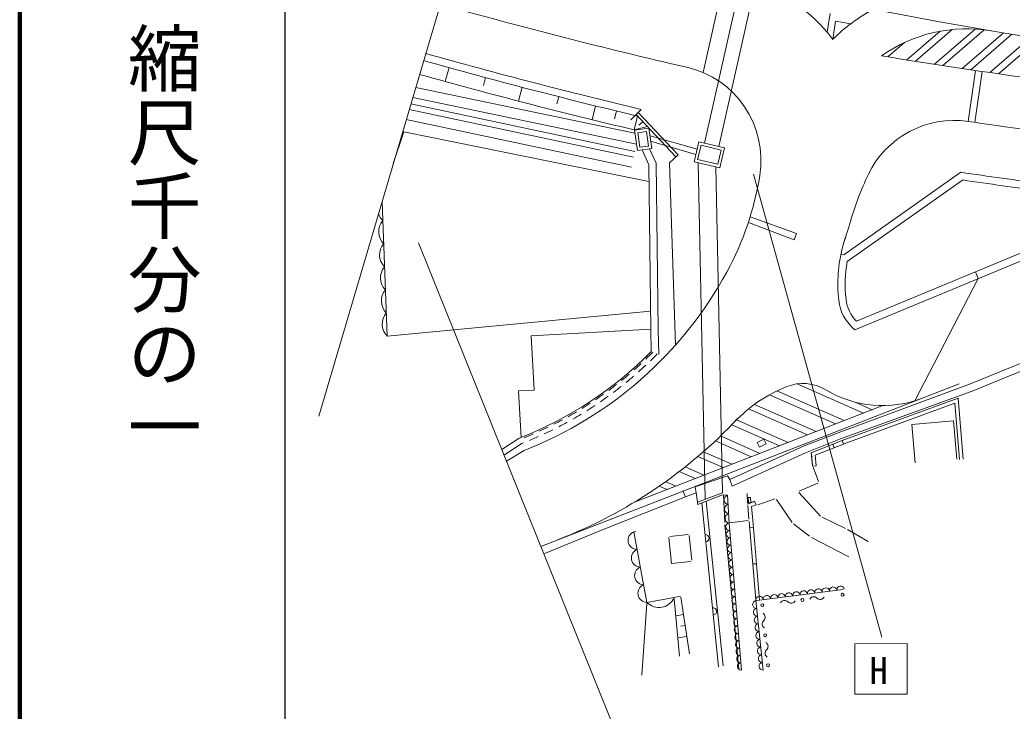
# Model space of a CAD drawing. Units: millimetres, scale not verified. Extents: x 40000 to 680000, y 20000 to 380000.
# Drawn here: x 40000 to 107433, y 244158 to 291116 of the extents above; entities that cross this region are included whole.
import ezdxf
from ezdxf.enums import TextEntityAlignment as Align

# ---------------------------------------------------------------- set-up
doc = ezdxf.new("R2010")
doc.units = ezdxf.units.MM
doc.header["$LTSCALE"] = 1000
doc.linetypes.add('CHAIN', pattern=[18.5, 12, -1.5, 3.5, -1.5])
for name, color, linetype, lineweight in [('M-BGD', 7, 'Continuous', 13), ('M-BGD-EXST', 7, 'Continuous', 13), ('M-BMK', 2, 'CHAIN', 13), ('M-STR-STRC', 7, 'Continuous', 13), ('M-TTL', 2, 'Continuous', 140), ('M-TTL-BAND', 7, 'Continuous', 25)]:
    doc.layers.add(name, color=color, linetype=linetype, lineweight=lineweight)
doc.styles.add('@ＭＳ ゴシック', font='')
doc.styles.add('ＭＳ ゴシック', font='')
doc.styles.get('@ＭＳ ゴシック').set_extended_font_data('@MS Gothic')
doc.styles.get('ＭＳ ゴシック').set_extended_font_data('MS Gothic')

msp = doc.modelspace()

# ---------------------------------------------------------------- linework, layer by layer
at = {"layer": 'M-BGD'}
for p, q in [((86529, 282738), (90610, 300872)), ((87502, 282519), (91584, 300652)), ((70193, 297692), (60326, 264204)), ((88713, 297617), (86428, 287537)), ((95058, 291557), (94859, 290275)), ((95432, 291037), (95239, 289789)), ((95432, 291037), (96462, 290847)), ((100278, 288392), (102534, 290342)), ((100858, 288300), (103353, 290457)), ((102150, 288097), (104913, 290486)), ((102733, 288007), (105535, 290430)), ((104031, 287811), (106820, 290222)), ((104617, 287723), (107395, 290125)), ((100124, 289578), (98994, 288601)), ((105923, 287533), (108676, 289913)), ((106513, 287449), (109254, 289819)), ((69169, 287870), (68908, 286927)), ((104953, 287674), (104445, 284216)), ((105397, 287609), (104890, 284151)), ((71649, 287193), (71507, 286666)), ((66901, 286520), (81794, 283409)), ((74133, 286535), (73887, 285594)), ((66573, 285405), (81796, 282178)), ((81900, 282673), (66704, 285850)), ((76622, 285894), (76498, 285405)), ((79116, 285271), (78885, 284332)), ((81712, 281787), (66459, 285020)), ((80543, 284923), (80416, 284398)), ((81516, 284333), (81878, 284677)), ((81969, 284581), (81746, 283643)), ((82229, 285032), (81878, 284677)), ((84587, 281819), (81878, 284677)), ((82018, 284819), (84732, 281956)), ((81567, 281102), (66261, 284347)), ((82331, 284199), (82071, 283953)), ((66105, 283506), (65379, 281353)), ((66019, 283524), (66105, 283506)), ((66105, 283506), (82752, 280134)), ((81746, 283643), (82649, 283864)), ((81765, 283615), (82753, 283757)), ((81964, 282232), (81765, 283615)), ((81991, 283446), (82583, 283531)), ((82133, 282458), (81991, 283446)), ((82583, 283531), (82726, 282543)), ((82753, 283757), (82952, 282374)), ((86025, 282341), (82839, 283226)), ((85937, 281968), (82852, 282865)), ((86141, 282835), (85821, 281475)), ((86290, 282595), (86061, 281623)), ((86141, 282835), (87890, 282423)), ((86290, 282595), (87650, 282274)), ((82952, 282374), (81964, 282232)), ((82726, 282543), (82133, 282458)), ((82280, 282278), (82739, 281271)), ((82795, 282352), (83237, 281382)), ((84138, 281393), (84732, 281956)), ((87650, 282274), (87421, 281303)), ((87890, 282423), (87569, 281063)), ((82873, 270040), (82739, 281271)), ((82873, 270040), (82739, 281271)), ((83372, 270050), (83237, 281382)), ((84554, 269019), (84138, 281393)), ((85821, 281475), (87569, 281063)), ((86061, 281623), (87421, 281303)), ((86093, 281410), (86569, 258548)), ((87297, 281127), (87757, 258991)), ((103939, 280760), (95993, 275156)), ((104063, 280237), (96212, 274700)), ((64611, 278747), (64956, 269639)), ((89505, 277356), (92612, 276184)), ((89626, 277737), (92767, 276605)), ((92612, 276184), (92767, 276605)), ((74571, 257423), (67082, 275967)), ((95993, 275156), (95797, 275197)), ((96746, 270067), (109003, 275153)), ((96845, 270648), (109070, 275720)), ((104941, 274008), (105133, 273547)), ((105133, 273547), (100818, 265243)), ((64956, 269639), (82857, 271334)), ((82872, 270110), (74749, 269657)), ((82910, 268581), (82873, 270040)), ((83415, 268382), (83372, 270050)), ((74749, 269657), (74955, 265972)), ((104528, 266367), (108148, 267832)), ((104710, 265902), (108081, 267266)), ((103839, 266395), (75407, 255351)), ((92832, 266388), (97336, 264404)), ((95613, 263072), (104528, 266367)), ((74955, 265972), (73888, 265912)), ((73888, 265912), (74064, 262754)), ((91447, 265908), (96020, 263893)), ((104710, 265902), (95764, 262646)), ((90936, 265642), (95428, 263663)), ((95871, 262532), (103755, 265427)), ((95957, 262297), (103533, 265079)), ((96759, 265149), (97928, 264634)), ((103533, 265079), (103851, 261246)), ((103755, 265427), (104100, 261266)), ((98647, 264914), (81776, 258361)), ((89521, 264684), (93520, 262922)), ((89927, 264996), (94112, 263152)), ((88708, 263951), (92205, 262411)), ((103439, 263877), (100618, 263632)), ((103664, 261281), (103439, 263877)), ((88377, 263606), (91612, 262181)), ((95613, 263072), (93294, 262190)), ((100618, 263632), (100843, 261036)), ((73938, 262705), (72750, 261931)), ((74083, 262332), (72904, 261550)), ((87264, 262515), (89704, 261440)), ((87617, 262850), (90296, 261670)), ((90108, 262414), (90561, 262624)), ((90255, 262097), (90108, 262414)), ((90561, 262624), (90708, 262307)), ((93382, 261714), (95764, 262646)), ((93785, 261702), (95871, 262532)), ((95871, 262532), (95963, 262300)), ((86453, 261781), (88389, 260929)), ((93294, 262190), (88241, 259882)), ((88403, 259432), (93382, 261714)), ((90708, 262307), (90255, 262097)), ((93875, 260790), (93785, 261702)), ((94052, 261540), (95963, 262300)), ((95252, 262286), (95344, 262054)), ((86076, 261457), (87796, 260699)), ((93868, 260865), (93792, 261628)), ((94123, 260815), (94052, 261540)), ((84809, 260433), (85888, 259958)), ((85211, 260747), (86481, 260188)), ((93875, 260790), (94123, 260815)), ((94278, 259746), (93902, 260720)), ((83886, 259749), (84573, 259447)), ((85902, 259390), (88098, 260138)), ((88241, 259882), (88098, 260138)), ((88241, 259882), (88403, 259432)), ((92951, 259100), (94236, 259646)), ((83456, 259448), (83980, 259217)), ((85063, 259134), (85244, 258713)), ((85244, 258713), (85958, 258998)), ((85958, 258998), (85902, 259390)), ((86074, 258202), (85958, 258998)), ((86051, 258355), (87757, 258991)), ((94405, 257413), (92933, 259016)), ((85244, 258713), (79758, 256544)), ((87747, 258861), (86074, 258202)), ((87483, 247176), (86337, 258305)), ((87797, 247225), (86636, 258423)), ((87747, 258861), (88087, 258827)), ((87900, 256962), (87818, 258854)), ((88087, 258827), (88195, 256933)), ((89454, 258283), (89430, 258934)), ((89457, 258208), (89933, 258411)), ((89493, 258666), (89643, 258675)), ((89516, 258317), (89493, 258666)), ((89665, 258327), (89516, 258317)), ((89526, 258238), (89865, 258381)), ((89643, 258675), (89665, 258327)), ((89933, 258411), (90031, 258181)), ((90142, 258162), (91313, 258581)), ((91425, 258544), (92476, 256979)), ((89550, 257191), (89464, 258134)), ((89722, 258049), (90031, 258181)), ((89805, 257138), (89722, 258049)), ((82060, 238878), (74571, 257423)), ((88195, 256933), (89030, 246945)), ((88269, 256943), (89483, 257106)), ((90009, 251741), (89563, 257042)), ((90264, 251687), (89805, 257138)), ((96104, 256575), (94523, 257326)), ((75614, 254838), (79758, 256544)), ((81663, 256286), (81861, 256370)), ((81722, 256337), (82617, 251545)), ((88866, 247024), (87911, 256813)), ((89596, 256640), (89845, 256660)), ((92577, 256871), (93663, 256036)), ((97657, 255687), (96236, 256506)), ((84103, 255949), (84281, 254188)), ((85410, 256157), (84170, 256031)), ((85493, 256090), (85675, 254415)), ((93789, 255956), (96343, 254636)), ((84281, 254188), (85608, 254333)), ((89806, 254153), (90054, 254174)), ((90089, 251676), (95949, 252432)), ((82617, 251545), (84466, 251870)), ((84466, 251870), (84906, 251978)), ((84473, 251795), (84824, 247889)), ((85514, 248050), (84918, 251904)), ((90015, 251666), (90264, 251687)), ((90015, 251666), (90518, 246939)), ((82612, 251470), (82257, 246603)), ((85101, 250717), (84577, 250635)), ((85216, 249977), (84908, 249929)), ((85331, 249237), (84712, 249141))]:
    msp.add_line(p, q, dxfattribs=at)
for centre in [(93180, 251710), (95908, 252065), (90453, 251356), (90648, 249316), (90843, 247276)]:
    msp.add_circle(centre, 99.8, dxfattribs=at)
for centre, radius, start, end in [((87183, 283895), 9982, 36.12673, 77.47579), ((104322, 280522), 12976, 119.30934, 134.506), ((104322, 280522), 9982, 80.26128, 125.28957), ((165106, 634679), 359335, 254.2524, 256.66524), ((155656, 633329), 349354, 260.59371, 262.55348), ((165106, 634679), 359834, 254.25148, 256.64302), ((164735, 634781), 360812, 254.31069, 256.70253), ((103504, 277798), 6488, 81.65498, 154.44286), ((154356, 623429), 342866, 261.60317, 262.56233), ((66685, 282482), 1177, 119.51854, 126.09477), ((65559, 284392), 1041, 294.81227, 301.63512), ((66183, 280995), 1177, 119.51854, 121.46043), ((66685, 282482), 1177, 201.07393, 203.20198), ((116111, 271770), 20462, 154.44286, 163.77937), ((154354, 623430), 346359, 261.63045, 262.57057), ((154353, 623431), 346858, 261.66353, 262.57179), ((65504, 278293), 1175, 196.67738, 224.03682), ((65563, 276725), 1175, 140.29476, 224.03682), ((64596, 286756), 33189, 340.9604, 343.7794), ((65622, 275158), 1175, 140.29476, 224.03682), ((105569, 273159), 9982, 161.64058, 165.31264), ((105569, 273159), 9982, 165.31264, 186.23604), ((105569, 273159), 9482, 170.64345, 186.23604), ((65681, 273591), 1175, 140.29476, 224.03682), ((65741, 272023), 1175, 140.29476, 224.03682), ((98623, 272400), 2994, 186.23598, 231.17342), ((98623, 272400), 2495, 186.23598, 224.56801), ((65800, 270455), 1175, 140.29476, 224.03682), ((64596, 286756), 25802, 291.22694, 315.21886), ((64596, 286756), 25902, 313.85332, 315.31325), ((64596, 286756), 26202, 314.14974, 315.593), ((64596, 286756), 25902, 311.42012, 312.88005), ((64596, 286756), 25902, 308.98689, 310.44682), ((64596, 286756), 26202, 311.74434, 313.18758), ((64596, 286756), 26202, 309.33894, 310.78218), ((93220, 263419), 2994, 58.96694, 111.69792), ((64596, 286756), 25902, 304.12047, 305.5804), ((64596, 286756), 25902, 306.5537, 308.01363), ((64596, 286756), 26202, 306.93352, 308.37676), ((95803, 256927), 9982, 111.69792, 136.29335), ((98623, 272400), 7486, 238.96694, 291.22694), ((64596, 286756), 25902, 301.68727, 303.1472), ((64596, 286756), 26202, 304.52812, 305.97136), ((64596, 286756), 25902, 299.25404, 300.71398), ((64596, 286756), 26202, 302.1227, 303.56596), ((64596, 286756), 25902, 296.82082, 298.28075), ((64596, 286756), 33189, 291.22694, 316.77361), ((64596, 286756), 26202, 297.31191, 298.75514), ((64596, 286756), 26202, 299.7173, 301.16054), ((64596, 286756), 25902, 294.38759, 295.84755), ((64596, 286756), 26202, 294.90645, 296.34975), ((64596, 286756), 26202, 291.22694, 291.5389), ((64596, 286756), 25902, 291.95442, 293.41432), ((64596, 286756), 26202, 292.50105, 293.94429), ((88180, 258516), 325, 106.72533, 259.77944), ((88216, 257884), 325, 106.72533, 259.79768), ((88252, 257253), 325, 106.72533, 259.79768), ((88217, 256683), 250, 95.05968, 274.49922), ((81954, 255761), 622, 111.9536, 269.20632), ((88258, 256184), 250, 95.05968, 274.60127), ((86584, 255898), 250, 275.88429, 95.8304), ((88300, 255684), 250, 94.95824, 274.60127), ((82178, 254562), 622, 111.9536, 269.20632), ((88342, 255185), 250, 94.95824, 274.54994), ((88384, 254686), 250, 95.01039, 274.54994), ((88425, 254186), 250, 95.01039, 274.54994), ((82402, 253364), 622, 111.9536, 269.20632), ((88467, 253687), 250, 95.01039, 274.54994), ((88509, 253188), 250, 95.01039, 274.54994), ((88551, 252688), 250, 94.95824, 274.60127), ((82625, 252166), 622, 111.9536, 269.20632), ((88592, 252189), 250, 94.95824, 274.60127), ((92268, 251954), 252, 7.9987, 186.67751), ((92769, 252019), 252, 7.9987, 186.67751), ((93269, 252083), 252, 8.0966, 186.67751), ((93770, 252148), 252, 7.94179, 186.67751), ((94270, 252213), 252, 7.94179, 186.73226), ((94771, 252277), 252, 8.0966, 186.67751), ((95272, 252342), 252, 7.9987, 186.67751), ((95773, 252406), 252, 7.9987, 186.67751), ((83431, 252331), 1133, 223.99001, 335.98845), ((88634, 251689), 250, 94.95824, 274.60127), ((90057, 251405), 264, 99.33327, 272.84889), ((90265, 251696), 252, 7.9987, 186.67751), ((90766, 251761), 252, 7.9987, 186.77669), ((91267, 251825), 252, 7.94179, 186.67751), ((91767, 251889), 252, 8.0966, 186.67751), ((91967, 251364), 311, 44.22362, 150.57054), ((92413, 251799), 311, 224.34438, 330.57054), ((93947, 251621), 311, 44.34438, 150.57054), ((94393, 252056), 311, 224.22365, 330.57054), ((87096, 250934), 250, 275.88429, 95.88426), ((88676, 251190), 250, 94.95824, 274.60127), ((88717, 250691), 250, 94.95824, 274.60127), ((90113, 250880), 264, 99.33327, 272.80324), ((88760, 250191), 250, 95.05968, 274.49922), ((90170, 250355), 264, 99.33327, 272.84889), ((90763, 250079), 311, 132.33318, 238.62587), ((90342, 250540), 311, 312.33318, 58.62584), ((88801, 249692), 250, 95.05968, 274.44808), ((90225, 249830), 264, 99.24107, 272.80324), ((90281, 249304), 264, 99.33327, 272.84889), ((88843, 249192), 250, 95.11195, 274.44808), ((88885, 248693), 250, 95.11195, 274.44808), ((90337, 248779), 264, 99.33327, 272.80324), ((88927, 248194), 250, 95.11195, 274.44808), ((90393, 248254), 264, 99.33327, 272.84889), ((90952, 248092), 311, 132.33318, 238.62587), ((90532, 248553), 311, 312.33318, 58.62584), ((88969, 247694), 250, 95.11195, 274.54994), ((90449, 247728), 264, 99.33327, 272.80324), ((89010, 247195), 250, 94.95824, 274.60127), ((90504, 247203), 264, 99.33327, 272.84889)]:
    msp.add_arc(centre, radius, start, end, dxfattribs=at)
at = {"layer": 'M-BGD-EXST'}
for p, q in [((89856, 280634), (98586, 249181)), ((96749, 248741), (100299, 248743)), ((96751, 245310), (96749, 248741)), ((100299, 248743), (100301, 245312)), ((100301, 245312), (96751, 245310))]:
    msp.add_line(p, q, dxfattribs=at)
at = {"layer": 'M-BMK'}
for p, q in [((98052, 291822), (102487, 290984)), ((102487, 290984), (106938, 290205)), ((106938, 290205), (111497, 289466))]:
    msp.add_line(p, q, dxfattribs=at)
at = {"layer": 'M-STR-STRC'}
msp.add_line((74263, 261867), (73069, 261141), dxfattribs=at)
for centre, radius, start, end in [((165106, 634679), 355842, 254.25899, 257.04463), ((83874, 281573), 6488, 350.94563, 77.04466), ((70074, 283772), 20462, 331.42137, 350.94563), ((64596, 286756), 26701, 291.22694, 331.42137)]:
    msp.add_arc(centre, radius, start, end, dxfattribs=at)
at = {"layer": 'M-TTL'}
msp.add_line((40000, 380000), (40000, 20000), dxfattribs=at)
at = {"layer": 'M-TTL-BAND'}
msp.add_line((58000, 370000), (58000, 20000), dxfattribs=at)

# ---------------------------------------------------------------- texts
at = {"layer": 'M-BGD-EXST', "style": 'ＭＳ ゴシック'}
msp.add_text('H', height=1833, rotation=0.055, dxfattribs=at).set_placement((97733, 245442), align=Align.BOTTOM_LEFT)
at = {"layer": 'M-TTL-BAND', "style": '@ＭＳ ゴシック'}
msp.add_text('縮尺千分の一', height=3666, rotation=270, dxfattribs=at).set_placement((49777, 261030), align=Align.MIDDLE_RIGHT)

doc.saveas('drawing.dxf')
